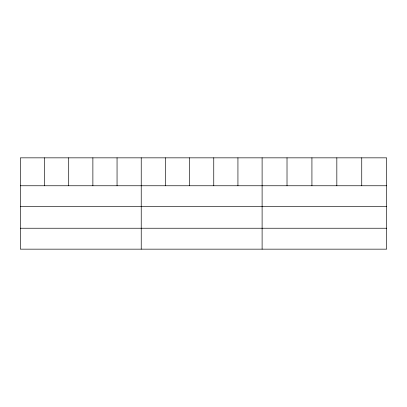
<?xml version="1.0" encoding="UTF-8"?>
<svg xmlns="http://www.w3.org/2000/svg" width="407" height="407" viewBox="0 0 407 407"><rect width="100%" height="100%" fill="white"/><g stroke="black" fill="none" stroke-linecap="round" stroke-linejoin="round"><path stroke-width="0.61" d="M386.65 206.68L386.65 157.845L20.35 157.845L20.35 249.155L386.65 249.155L386.65 206.68L20.35 206.68M20.35 185.76L386.65 185.76M20.35 228.235L386.65 228.235M361.742 157.845L361.742 185.76M336.833 157.845L336.833 185.76M311.925 157.845L311.925 185.76M287.016 157.845L287.016 185.76M262.108 157.845L262.108 249.155M237.932 157.845L237.932 185.76M213.756 157.845L213.756 185.76M189.581 157.845L189.581 185.76M165.405 157.845L165.405 185.76M141.229 157.845L141.229 249.155M117.053 157.845L117.053 185.76M92.877 157.845L92.877 185.76M68.702 157.845L68.702 185.76M44.526 157.845L44.526 185.76"/></g></svg>
